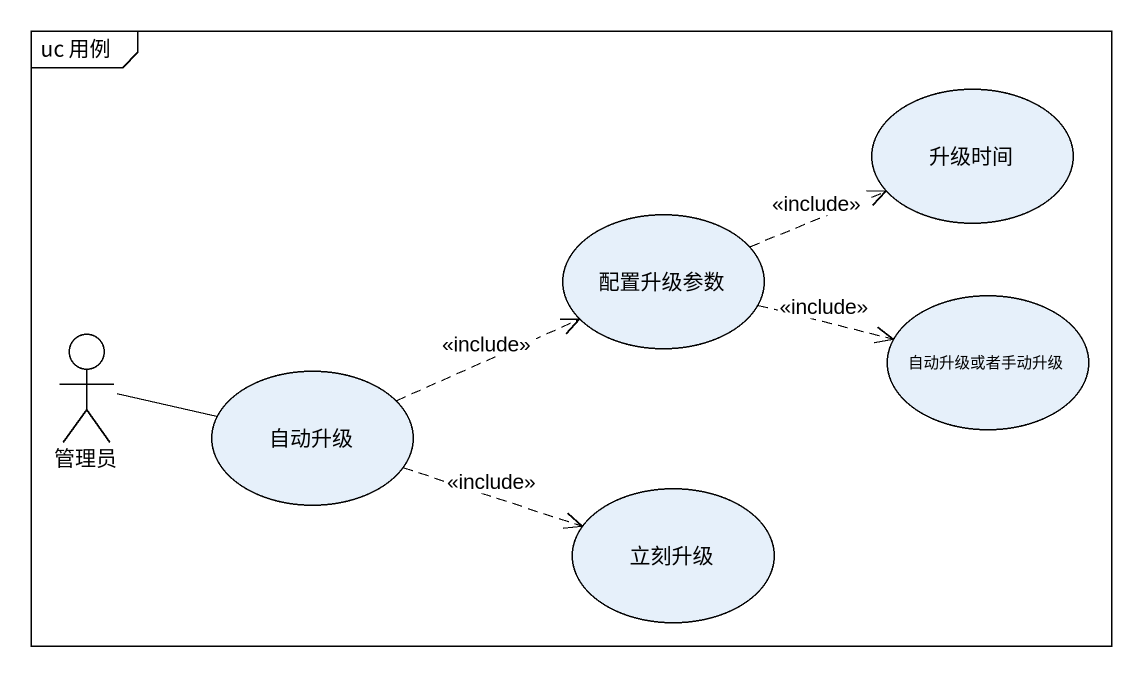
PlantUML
@startuml
mainframe uc 用例
usecase 升级时间
usecase 配置升级参数
usecase 自动升级或者手动升级
actor 管理员
usecase 自动升级
usecase 立刻升级
配置升级参数 .right.> 升级时间 : <<include>>
配置升级参数 .right.> 自动升级或者手动升级 : <<include>>
管理员 -right- 自动升级
自动升级 .right.> 配置升级参数 : <<include>>
自动升级 .right.> 立刻升级 : <<include>>
@enduml
